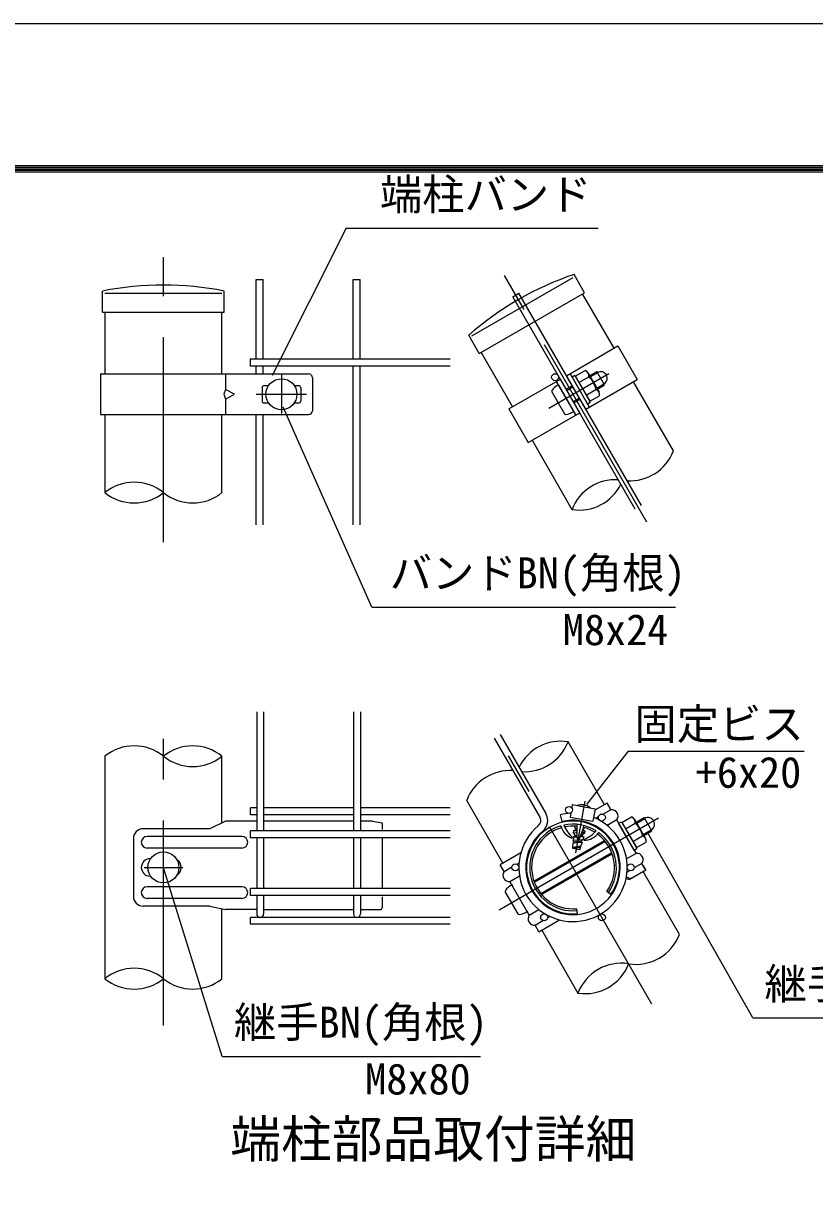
# Model space of a CAD drawing. Units: millimetres, scale not verified. Extents: x -4200 to 4200, y -2970 to 2970.
# Drawn here: x 777 to 2003, y 1139 to 2970 of the extents above; entities that cross this region are included whole.
import ezdxf
from ezdxf.enums import TextEntityAlignment as Align

# ---------------------------------------------------------------- set-up
doc = ezdxf.new("R2010")
doc.units = ezdxf.units.MM
doc.header["$LTSCALE"] = 10
doc.linetypes.add('USER1', pattern=[50.8, 31.75, -6.35, 6.35, -6.35])
for name, color, linetype, lineweight in [('0-0_D-TTL-TXT', 7, 'Continuous', 25), ('0-1_D-STR1', 1, 'Continuous', 25), ('0-2_D-BMK', 2, 'USER1', 13), ('0-3_D-STR-DIM', 7, 'Continuous', 13), ('0-6_D-STR3', 3, 'Continuous', 13), ('0-A_D-STR-TXT', 7, 'Continuous', 13), ('0-B_D-STR2', 7, 'Continuous', 13), ('0-E_D-TTL', 7, 'Continuous', 25)]:
    doc.layers.add(name, color=color, linetype=linetype, lineweight=lineweight)
doc.styles.add('ＭＳ ゴシック', font='')
doc.styles.get('ＭＳ ゴシック').set_extended_font_data('MS Gothic')

msp = doc.modelspace()

# ---------------------------------------------------------------- linework, layer by layer
at = {"layer": '0-1_D-STR1'}
for p, q in [((1692.5, 2466.62), (1643.81, 2550.95)), ((903.15, 2522.63), (903.15, 2426.76)), ((1084.65, 2426.76), (1084.65, 2522.63)), ((1486.63, 2460.2), (1535.31, 2375.87)), ((1784.5, 2307.27), (1722.5, 2414.66)), ((903.15, 2363.76), (903.15, 2242.76)), ((1084.65, 2242.76), (1084.65, 2363.76)), ((1565.31, 2323.91), (1627.31, 2216.52)), ((1677.5, 1758.8), (1621.25, 1856.23)), ((903.15, 1833.97), (903.15, 1488.97)), ((1084.65, 1730.7), (1084.65, 1833.97)), ((1520.31, 1668.05), (1464.06, 1765.48)), ((1564.44, 1693.53), (1562.59, 1692.46)), ((1793.75, 1557.45), (1737.45, 1654.96)), ((1084.65, 1488.97), (1084.65, 1597.31)), ((1580.31, 1564.13), (1636.56, 1466.7))]:
    msp.add_line(p, q, dxfattribs=at)
at = {"layer": '0-2_D-BMK'}
for p, q in [((993.9, 2166.08), (993.9, 2608.01)), ((1743.5, 2196.78), (1522.53, 2579.51)), ((1176.9, 2425.26), (1176.9, 2365.26)), ((1591.44, 2373.63), (1684.29, 2427.24)), ((1137.9, 2395.26), (1215.9, 2395.26)), ((993.9, 1416.62), (993.9, 1906.31)), ((1751.33, 1449.42), (1506.48, 1873.51)), ((1647.06, 1764.46), (1632.9, 1684.15)), ((1761.53, 1738.04), (1514.17, 1595.23)), ((963.9, 1661.47), (1023.9, 1661.47))]:
    msp.add_line(p, q, dxfattribs=at)
at = {"layer": '0-3_D-STR-DIM'}
for centre, start, end in [((1717.21, 2333.07), 266.30864, 339.02451), ((948.53, 2186.78), 50.97549, 129.02451), ((1694.6, 2190.72), 86.30864, 159.02451), ((1638.62, 2287.69), 260.97549, 333.69136), ((948.53, 2298.75), 230.97549, 309.02451), ((1039.28, 2298.75), 230.97549, 309.02451), ((948.53, 1777.98), 50.97549, 129.02451), ((1039.28, 1777.98), 50.97549, 129.02451), ((1609.94, 1785.06), 80.97549, 153.69136), ((1553.96, 1882.03), 266.30864, 339.02451), ((1039.28, 1889.95), 230.97549, 309.02451), ((1531.35, 1739.68), 86.30864, 159.02451), ((1726.46, 1583.25), 260.97549, 339.02451), ((948.53, 1432.98), 50.97549, 129.02451), ((1703.85, 1440.91), 80.97549, 159.02451), ((1647.87, 1537.87), 260.97549, 339.02451), ((948.53, 1544.95), 230.97549, 309.02451), ((1039.28, 1544.95), 230.97549, 309.02451)]:
    msp.add_arc(centre, 72.06, start, end, dxfattribs=at)
at = {"layer": '0-6_D-STR3'}
for p, q in [((1471.94, 2485.64), (1629.12, 2576.39)), ((1646.93, 2552.75), (1630.61, 2581.01)), ((899.55, 2522.63), (899.55, 2555.27)), ((903.15, 2552.01), (1084.65, 2552.01)), ((1088.25, 2522.63), (1088.25, 2555.27)), ((1483.51, 2458.4), (1646.93, 2552.75)), ((899.55, 2522.63), (1088.25, 2522.63)), ((1483.51, 2458.4), (1467.19, 2486.66)), ((1618.58, 2423.94), (1698.47, 2470.07)), ((1698.47, 2470.07), (1728.47, 2418.11)), ((896.25, 2426.76), (1218.9, 2426.76)), ((896.25, 2426.76), (896.25, 2363.76)), ((1090.36, 2426.76), (1090.36, 2402.76)), ((1224.9, 2420.76), (1224.9, 2369.76)), ((1529.34, 2372.42), (1609.23, 2418.54)), ((1639.23, 2366.58), (1609.23, 2418.54)), ((1648.58, 2371.98), (1618.58, 2423.94)), ((1654.56, 2375.43), (1624.56, 2427.39)), ((1651.56, 2380.63), (1627.56, 2422.2)), ((1632.46, 2423.3), (1647.53, 2432)), ((1632.46, 2423.3), (1654.96, 2384.33)), ((1638.09, 2413.55), (1653.16, 2422.25)), ((1648.58, 2371.98), (1728.47, 2418.11)), ((1651.93, 2428.57), (1669.25, 2398.58)), ((1654.6, 2423.96), (1665.77, 2430.41)), ((1655.61, 2422.2), (1666.79, 2428.65)), ((1677.77, 2409.62), (1665.77, 2430.41)), ((1146.9, 2405.76), (1146.9, 2384.76)), ((1149.9, 2408.76), (1157.06, 2408.76)), ((1196.74, 2408.76), (1203.9, 2408.76)), ((1206.9, 2405.76), (1206.9, 2384.76)), ((1596.03, 2398.8), (1615.53, 2365.02)), ((1633.25, 2363.13), (1603.25, 2415.09)), ((1606.25, 2409.9), (1630.25, 2368.33)), ((1618.23, 2402.95), (1627.58, 2408.35)), ((1619.24, 2401.19), (1628.6, 2406.59)), ((1649.34, 2394.07), (1664.41, 2402.77)), ((1665.58, 2404.93), (1676.76, 2411.38)), ((1666.6, 2403.17), (1677.77, 2409.62)), ((1090.36, 2387.76), (1090.36, 2363.76)), ((1149.9, 2381.76), (1157.06, 2381.76)), ((1196.74, 2381.76), (1203.9, 2381.76)), ((1629.21, 2383.93), (1638.56, 2389.33)), ((1630.23, 2382.17), (1639.58, 2387.57)), ((1651.56, 2380.63), (1655.71, 2383.03)), ((1654.96, 2384.33), (1670.03, 2393.03)), ((896.25, 2363.76), (1218.9, 2363.76)), ((1529.34, 2372.42), (1559.34, 2320.46)), ((1559.34, 2320.46), (1639.23, 2366.58)), ((1627.8, 1758.84), (1626.97, 1754.15)), ((1636.58, 1757.82), (1636.69, 1757.27)), ((1681.65, 1761.2), (1662.85, 1750.35)), ((1681.65, 1761.2), (1685.81, 1754)), ((1687.65, 1750.81), (1681.65, 1761.2)), ((1625.53, 1745.97), (1624.41, 1739.63)), ((1624.41, 1739.63), (1659.86, 1733.38)), ((1654.64, 1754.64), (1654.35, 1754.16)), ((1668.25, 1739.61), (1664.6, 1737.5)), ((1687.65, 1750.81), (1675.66, 1743.88)), ((1704.56, 1731.13), (1719.63, 1739.83)), ((1065.85, 1721.47), (962.44, 1721.47)), ((1090.28, 1733.47), (1065.85, 1721.47)), ((1138.5, 1733.47), (1090.28, 1733.47)), ((1288.5, 1733.47), (1149.3, 1733.47)), ((1317.9, 1733.47), (1299.3, 1733.47)), ((1317.9, 1733.47), (1332.9, 1730.47)), ((1332.9, 1730.47), (1332.9, 1720.19)), ((1630.67, 1725.64), (1633.91, 1720.01)), ((1631.96, 1734.6), (1632.67, 1733.37)), ((1645.01, 1721.45), (1644.49, 1721.38)), ((1645.01, 1721.45), (1644.77, 1720.06)), ((1646.94, 1723.08), (1645.02, 1721.48)), ((1648.1, 1732.1), (1647.05, 1731.14)), ((1667.58, 1739.22), (1664.6, 1737.5)), ((1696.65, 1735.22), (1681.85, 1726.68)), ((1726.65, 1683.26), (1696.65, 1735.22)), ((1723.65, 1688.46), (1699.65, 1730.03)), ((1704.56, 1731.13), (1727.06, 1692.16)), ((1710.18, 1721.38), (1725.25, 1730.08)), ((1724.03, 1736.4), (1741.35, 1706.41)), ((1726.7, 1731.79), (1739.17, 1738.99)), ((1727.71, 1730.03), (1740.18, 1737.23)), ((1751.17, 1718.2), (1739.17, 1738.99)), ((947.44, 1706.47), (947.44, 1616.47)), ((1115.67, 1709.47), (968.67, 1709.47)), ((1332.9, 1706.69), (1332.9, 1629.44)), ((1568.28, 1640.32), (1677.52, 1703.39)), ((1627.92, 1707.73), (1627.26, 1706.83)), ((1629.5, 1708.79), (1629.12, 1702.95)), ((1630.41, 1700.71), (1629.12, 1702.95)), ((1634.97, 1708.64), (1629.54, 1708.56)), ((1643.58, 1704.49), (1629.54, 1703.19)), ((1629.68, 1714.52), (1629.95, 1718.68)), ((1629.68, 1714.52), (1632.1, 1710.32)), ((1634.6, 1714.91), (1629.9, 1714.86)), ((1634.59, 1719.27), (1629.95, 1718.68)), ((1634.58, 1718.11), (1630.13, 1718.34)), ((1634.88, 1709.67), (1631.92, 1709.29)), ((1634.81, 1710.65), (1632.1, 1710.3)), ((1633.81, 1719.99), (1633.66, 1719.15)), ((1634.61, 1720.1), (1633.91, 1720.01)), ((1635.24, 1706.04), (1638.19, 1705.52)), ((1645.12, 1708.78), (1639.73, 1708.71)), ((1643.12, 1710.71), (1640.48, 1710.37)), ((1643.17, 1711.74), (1640.94, 1711.45)), ((1644.11, 1704.36), (1641.63, 1702.3)), ((1647.27, 1715.05), (1642.35, 1715)), ((1643.28, 1711.66), (1643.12, 1710.71)), ((1643.12, 1710.71), (1645.42, 1708.79)), ((1647.24, 1714.95), (1643.28, 1711.66)), ((1647.82, 1717.43), (1643.3, 1717.66)), ((1645.42, 1708.79), (1644.11, 1704.36)), ((1644.85, 1720.56), (1644.22, 1720.48)), ((1644.77, 1720.06), (1647.97, 1717.4)), ((1645.65, 1704.61), (1645.97, 1703.53)), ((1647.24, 1714.95), (1647.97, 1717.4)), ((1721.43, 1701.9), (1736.5, 1710.6)), ((1737.68, 1712.76), (1750.15, 1719.96)), ((1738.7, 1711), (1751.17, 1718.2)), ((1115.67, 1691.47), (968.67, 1691.47)), ((1562.59, 1692.46), (1564.44, 1693.53)), ((1568.99, 1638.39), (1678.84, 1701.81)), ((1578.96, 1621.12), (1688.81, 1684.54)), ((1628.39, 1692.57), (1628.18, 1691.03)), ((1639.55, 1688.97), (1628.23, 1690.97)), ((1628.36, 1692.04), (1628.39, 1692.57)), ((1628.36, 1692.05), (1628.76, 1691.36)), ((1628.39, 1692.57), (1628.87, 1699.8)), ((1640.75, 1694.31), (1628.45, 1692.57)), ((1639.82, 1692.78), (1628.75, 1691.34)), ((1641.34, 1701.37), (1628.87, 1699.8)), ((1642.43, 1700.14), (1628.98, 1699.25)), ((1639.67, 1691.89), (1629.95, 1690.66)), ((1630.41, 1700.71), (1630.28, 1699.97)), ((1641.5, 1702.26), (1630.43, 1700.82)), ((1639.55, 1688.97), (1640.33, 1691.58)), ((1639.82, 1692), (1640.33, 1691.58)), ((1639.99, 1692.95), (1639.84, 1692.12)), ((1640.97, 1693.77), (1639.99, 1692.95)), ((1640.97, 1693.77), (1641.7, 1696.21)), ((1642.87, 1700.19), (1641.7, 1696.21)), ((1722.78, 1689.97), (1726.65, 1683.26)), ((1723.65, 1688.46), (1727.81, 1690.86)), ((1727.06, 1692.16), (1742.13, 1700.86)), ((1547.99, 1684.03), (1516.15, 1665.65)), ((1541.56, 1666.46), (1545.2, 1668.57)), ((1580.28, 1619.54), (1689.52, 1682.61)), ((1726.65, 1683.26), (1711.85, 1674.72)), ((1735.65, 1667.67), (1723.66, 1660.75)), ((1741.65, 1657.28), (1735.65, 1667.67)), ((1522.15, 1655.26), (1516.15, 1665.65)), ((1522.15, 1655.26), (1534.15, 1662.19)), ((1531.15, 1639.67), (1545.96, 1648.22)), ((1716.25, 1656.47), (1712.6, 1654.36)), ((1741.65, 1657.28), (1718.38, 1643.84)), ((1737.49, 1664.48), (1741.65, 1657.28)), ((1741.65, 1657.28), (1739.37, 1655.96)), ((1115.67, 1631.47), (968.67, 1631.47)), ((1561.15, 1587.71), (1531.15, 1639.67)), ((1534.15, 1634.48), (1535.03, 1632.96)), ((1115.67, 1613.47), (968.67, 1613.47)), ((1332.9, 1615.94), (1332.9, 1599.01)), ((1523.93, 1623.38), (1543.43, 1589.6)), ((1687.61, 1619.78), (1681.25, 1624.3)), ((1065.85, 1601.47), (962.44, 1601.47)), ((1065.85, 1601.47), (1090.28, 1596.07)), ((1138.5, 1596.07), (1090.28, 1596.07)), ((1149.3, 1596.01), (1288.5, 1596.01)), ((1299.3, 1596.01), (1329.9, 1596.01)), ((1561.15, 1587.71), (1557.28, 1594.42)), ((1557.28, 1594.42), (1558.15, 1592.91)), ((1561.15, 1587.71), (1575.96, 1596.26)), ((1635.65, 1589.78), (1634.92, 1597.55)), ((1570.15, 1572.12), (1582.15, 1579.05)), ((1576.15, 1561.73), (1607.99, 1580.11)), ((1586.31, 1589.03), (1586.27, 1589.09)), ((1589.56, 1583.32), (1593.2, 1585.43)), ((1622.59, 1588.54), (1624.44, 1589.61)), ((1576.15, 1561.73), (1570.15, 1572.12))]:
    msp.add_line(p, q, dxfattribs=at)
for points in [[(1627.56, 2422.2), (1631.71, 2424.6), (1655.71, 2383.03)], [(1627.8, 1758.84), (1663.25, 1752.59), (1659.86, 1733.38)], [(1699.65, 1730.03), (1703.81, 1732.43), (1727.81, 1690.86)], [(1632.1, 1710.3), (1631.92, 1709.29), (1629.5, 1708.79)], [(1641.63, 1702.3), (1641.47, 1701.35), (1642.87, 1700.19)]]:
    msp.add_lwpolyline(points, dxfattribs=at)
msp.add_lwpolyline([(1104.11, 2395.26), (1090.36, 2402.76), (1087.44, 2395.26), (1090.36, 2387.76)], close=True, dxfattribs=at)
for centre in [(1176.9, 2395.26), (993.9, 1661.47)]:
    msp.add_circle(centre, 24, dxfattribs=at)
for centre, radius, start, end in [((993.9, 2084.63), 480, 78.66399, 101.33601), ((1784.22, 2126.25), 480, 108.66399, 131.33601), ((1218.9, 2420.76), 6, 0, 90), ((1644.77, 2423.91), 8.55, 348.83491, 71.16509), ((1633.59, 2397.97), 31.18, 8.85295, 51.14705), ((1671.77, 2420.02), 10.2, 300, 120), ((1149.9, 2405.76), 3, 90, 180), ((1203.9, 2405.76), 3, 0, 90), ((1661.64, 2394.68), 8.55, 348.86505, 71.13495), ((1149.9, 2384.76), 3, 180, 270), ((1203.9, 2384.76), 3, 270, 0), ((1218.9, 2369.76), 6, 270, 0), ((1642.45, 1738.27), 20.41, 50.1954, 109.8046), ((1688.9, 1741.14), 9.75, 322.61986, 97.38014), ((1716.87, 1731.74), 8.55, 348.83491, 71.16509), ((962.44, 1706.47), 15, 90, 180), ((1628.9, 1661.47), 72, 324.62432, 275.37568), ((1628.9, 1661.47), 67.2, 106.51477, 275.37568), ((1628.9, 1661.47), 64.2, 106.39388, 275.37568), ((1637.79, 1734), 29.13, 196.14552, 248.81508), ((1668.93, 1750.58), 59.31, 203.19065, 226.25963), ((1628.9, 1661.47), 67.2, 57.59553, 102.40447), ((1628.9, 1661.47), 64.2, 84.62674, 101.81465), ((1729.81, 1717.31), 95.24, 173.32909, 186.79151), ((1553.18, 1748.45), 95.24, 333.20849, 346.67091), ((1628.9, 1661.47), 64.2, 58.18535, 75.37326), ((1705.69, 1705.8), 31.18, 8.85295, 51.14705), ((1745.17, 1728.6), 10.2, 300, 120), ((968.67, 1700.47), 9, 90, 270), ((1115.67, 1700.47), 9, 270, 90), ((1621.77, 1758.9), 59.31, 293.74037, 316.80935), ((1645.36, 1732.66), 29.13, 271.18492, 323.85448), ((1628.9, 1661.47), 64.2, 324.62432, 53.60612), ((1628.9, 1661.47), 67.2, 324.62432, 53.48523), ((1733.74, 1702.51), 8.55, 348.86505, 71.13495), ((973.17, 1661.47), 13.5, 90, 270), ((1008.1, 1661.47), 13.5, 300.04449, 59.95551), ((1727.9, 1673.59), 9.75, 322.61986, 97.38014), ((1529.9, 1649.34), 9.75, 142.61986, 277.38014), ((968.67, 1622.47), 9, 90, 270), ((1115.67, 1622.47), 9, 270, 90), ((1715.22, 1652.41), 9.13, 243.34935, 290.27718), ((1717.73, 1653.86), 9.13, 228.30949, 290.27718), ((962.44, 1616.47), 15, 180, 270), ((1329.9, 1599.01), 3, 270, 0), ((1568.9, 1581.79), 9.75, 142.61986, 277.38014), ((1576.92, 1586.42), 9.13, 18.40415, 20.0359)]:
    msp.add_arc(centre, radius, start, end, dxfattribs=at)
for centre, start_param, end_param in [((1608.5, 2406), 1.5707963, 3.1415927), ((1628, 2372.22), 3.1415927, 4.712389), ((1536.4, 1630.58), 1.5707963, 3.1415927), ((1555.9, 1596.8), 3.1415927, 4.712389)]:
    msp.add_ellipse(centre, major_axis=(12.47, 7.2), ratio=0.3125, start_param=start_param, end_param=end_param, dxfattribs=at)
at = {"layer": '0-A_D-STR-TXT'}
for p, q in [((1277.35, 2652.57), (1162.47, 2424.49)), ((1277.35, 2652.57), (1668, 2652.57)), ((1317.01, 2065.3), (1179.41, 2374.96)), ((1317.01, 2065.3), (1787.58, 2065.3)), ((1714.46, 1841.63), (1650, 1759.25)), ((1714.46, 1841.63), (1987.48, 1841.63)), ((1907.44, 1428.17), (1745.92, 1712.86)), ((1085.06, 1368.57), (994.49, 1659.56)), ((1907.44, 1428.17), (2308.09, 1428.17)), ((1085.06, 1368.57), (1485.71, 1368.57))]:
    msp.add_line(p, q, dxfattribs=at)
at = {"layer": '0-B_D-STR2'}
for p, q in [((1137.9, 2450.23), (1137.9, 2573.01)), ((1137.9, 2573.01), (1148.7, 2573.01)), ((1148.7, 2450.23), (1148.7, 2573.01)), ((1287.9, 2450.23), (1287.9, 2573.01)), ((1287.9, 2573.01), (1298.7, 2573.01)), ((1298.7, 2450.23), (1298.7, 2573.01)), ((1535.35, 2546.5), (1544.71, 2551.9)), ((1725.48, 2217.19), (1535.35, 2546.5)), ((1734.83, 2222.59), (1544.71, 2551.9)), ((1128.3, 2450.23), (1438.5, 2450.23)), ((1128.3, 2450.23), (1128.3, 2439.43)), ((1128.3, 2439.43), (1438.5, 2439.43)), ((1137.9, 2426.76), (1137.9, 2439.43)), ((1148.7, 2426.76), (1148.7, 2439.43)), ((1287.9, 2192.76), (1287.9, 2439.43)), ((1298.7, 2192.76), (1298.7, 2439.43)), ((1137.9, 2192.76), (1137.9, 2363.76)), ((1148.7, 2192.76), (1148.7, 2363.76)), ((1138.5, 1902.91), (1138.5, 1718.17)), ((1149.3, 1902.91), (1149.3, 1718.17)), ((1288.5, 1902.91), (1288.5, 1718.17)), ((1299.3, 1902.91), (1299.3, 1718.17)), ((1506.8, 1862.15), (1577.52, 1739.66)), ((1516.16, 1867.55), (1586.88, 1745.06)), ((1138.5, 1753.74), (1128.9, 1753.74)), ((1128.9, 1742.94), (1128.9, 1753.74)), ((1138.5, 1742.94), (1128.9, 1742.94)), ((1288.5, 1753.74), (1149.3, 1753.74)), ((1288.5, 1742.94), (1149.3, 1742.94)), ((1438.5, 1753.74), (1299.3, 1753.74)), ((1438.5, 1742.94), (1299.3, 1742.94)), ((1611.94, 1732.68), (1609.44, 1743.18)), ((1438.5, 1718.17), (1128.9, 1718.17)), ((1128.9, 1707.37), (1128.9, 1718.17)), ((1438.5, 1707.37), (1128.9, 1707.37)), ((1138.5, 1707.37), (1138.5, 1628.77)), ((1149.3, 1707.37), (1149.3, 1628.77)), ((1288.5, 1707.37), (1288.5, 1628.77)), ((1299.3, 1707.37), (1299.3, 1628.77)), ((1438.5, 1628.77), (1128.9, 1628.77)), ((1128.9, 1617.97), (1128.9, 1628.77)), ((1438.5, 1617.97), (1128.9, 1617.97)), ((1138.5, 1617.97), (1138.5, 1589.47)), ((1149.3, 1617.97), (1149.3, 1589.47)), ((1288.5, 1617.97), (1288.5, 1589.47)), ((1299.3, 1617.97), (1299.3, 1589.47)), ((1438.5, 1584.07), (1128.9, 1584.07)), ((1128.9, 1573.27), (1128.9, 1584.07)), ((1438.5, 1573.27), (1128.9, 1573.27))]:
    msp.add_line(p, q, dxfattribs=at)
for centre in [(1601.18, 2421.69), (1622.85, 1750.66), (1673.6, 1738.89), (1539.5, 1661.47), (1718.3, 1661.47), (1584.2, 1584.04), (1673.6, 1584.04)]:
    msp.add_circle(centre, 5.4, dxfattribs=at)
for centre, radius, start, end in [((1568.17, 1734.26), 10.8, 309.83934, 30), ((1568.17, 1734.26), 21.6, 309.83934, 30), ((1628.9, 1661.47), 84, 92.37363, 103.39579), ((1628.9, 1661.47), 84, 129.83934, 67.62637), ((1628.9, 1661.47), 73.2, 129.83934, 103.39579), ((1143.9, 1589.47), 5.4, 180, 0), ((1293.9, 1589.47), 5.4, 180, 0)]:
    msp.add_arc(centre, radius, start, end, dxfattribs=at)
at = {"layer": '0-E_D-TTL', "color": 2}
msp.add_lwpolyline([(-4199.93, 2969.97), (4200.07, 2969.97), (4200.07, -2970.03), (-4199.93, -2970.03)], close=True, dxfattribs=at)
at = {"layer": '0-E_D-TTL'}
for points in [[(-3929.93, 2749.97), (3930.07, 2749.97), (3930.07, -2750.03), (-3929.93, -2750.03)], [(-3927.43, 2747.47), (3927.57, 2747.47), (3927.57, -2747.53), (-3927.43, -2747.53)], [(-3924.93, 2744.97), (3925.07, 2744.97), (3925.07, -2745.03), (-3924.93, -2745.03)], [(-3922.43, 2742.47), (3922.57, 2742.47), (3922.57, -2742.53), (-3922.43, -2742.53)], [(-3919.93, 2739.97), (3920.07, 2739.97), (3920.07, -2740.03), (-3919.93, -2740.03)]]:
    msp.add_lwpolyline(points, close=True, dxfattribs=at)

# ---------------------------------------------------------------- texts
at = {"layer": '0-0_D-TTL-TXT', "style": 'ＭＳ ゴシック'}
msp.add_text('端柱部品取付詳細', height=57.7, dxfattribs=at).set_placement((1097.47, 1194.32), align=Align.BOTTOM_LEFT)
at = {"layer": '0-A_D-STR-TXT', "style": 'ＭＳ ゴシック'}
for s, p in [('端柱バンド', (1329.54, 2666.68)), ('バンドBN(角根)', (1344.71, 2079.78)), ('M8x24', (1613.11, 1991.75)), ('固定ビス', (1724.11, 1845.59)), ('+6x20', (1819.11, 1770.59)), ('継手BN(角根)', (1925.64, 1442.66)), ('継手BN(角根)', (1103.27, 1383.06)), ('M8x80', (1306.7, 1295.03))]:
    msp.add_text(s, height=48.09, dxfattribs=at).set_placement(p, align=Align.BOTTOM_LEFT)

doc.saveas('drawing.dxf')
